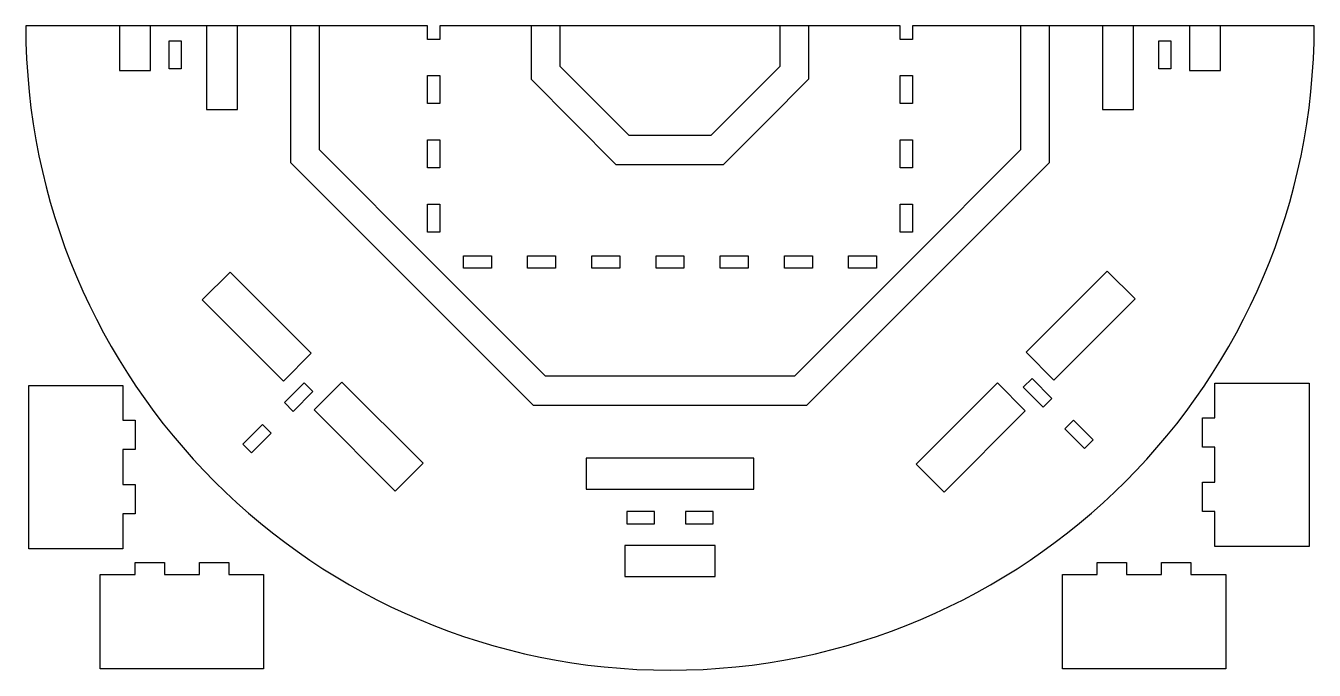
# Model space of a CAD drawing. Extents: x 2 to 317, y 90 to 248.
import ezdxf

# ---------------------------------------------------------------- set-up
doc = ezdxf.new("R2010")
doc.units = 0
doc.layers.add('Layer_1', color=7, linetype='CONTINUOUS')

msp = doc.modelspace()

# ---------------------------------------------------------------- linework, layer by layer
at = {"layer": 'Layer_1', "color": 1}
for points in [[(32.703039, 236.76934), (32.703039, 247.685468), (25.138128, 247.685468), (25.138128, 236.76934)], [(53.984944, 227.268628), (53.984944, 247.685468), (46.420031, 247.685468), (46.420031, 227.268628)], [(193.083947, 155.055466), (222.733298, 184.6919), (252.383164, 214.32885), (252.383164, 247.685468), (245.289027, 247.685468), (245.289027, 217.368457), (217.665908, 189.758774), (190.042786, 162.149607), (159.639476, 162.149607), (129.236163, 162.149607), (101.62648, 189.772726), (74.017313, 217.395847), (74.017313, 247.685468), (66.923172, 247.685468), (66.923172, 214.354171), (96.560122, 184.70482), (126.196556, 155.055466), (159.640511, 155.055466)], [(172.721881, 213.834823), (183.162588, 224.276045), (193.603295, 234.716752), (193.603295, 247.685468), (186.509154, 247.685468), (186.509154, 237.781164), (178.08331, 229.355323), (169.656953, 220.928963), (159.652912, 220.928963), (149.648871, 220.928963), (141.223029, 229.355323), (132.796669, 237.781164), (132.796669, 247.685468), (125.702529, 247.685468), (125.702529, 234.645439), (136.072438, 224.239872), (146.442348, 213.834823), (159.582115, 213.834823)], [(272.88578, 227.268628), (272.88578, 247.685468), (265.321395, 247.685468), (265.321395, 227.268628)], [(294.168201, 236.76934), (294.168201, 247.685468), (286.603314, 247.685468), (286.603314, 236.76934)], [(65.196663, 160.947613), (72.002966, 167.7534), (52.180404, 187.575962), (45.374617, 180.769659)], [(253.453907, 161.183256), (273.276463, 181.005302), (266.470163, 187.811605), (246.648109, 167.989043)], [(92.513341, 134.102223), (99.319128, 140.908526), (79.497082, 160.731088), (72.690779, 153.924785)], [(226.609031, 133.866578), (246.431601, 153.689142), (239.62529, 160.495445), (219.803244, 140.672881)], [(180.170005, 134.55129), (180.170005, 142.115688), (139.136335, 142.115688), (139.136335, 134.55129)], [(170.668778, 113.26887), (170.668778, 120.833782), (148.637046, 120.833782), (148.637046, 113.26887)]]:
    msp.add_lwpolyline(points, close=True, dxfattribs=at)
at = {"layer": 'Layer_1', "color": 7}
msp.add_lwpolyline([(317.047965, 247.685468), (218.903041, 247.685468), (218.903041, 244.370427), (215.903225, 244.370427), (215.903225, 247.685468), (103.403115, 247.685468), (103.403115, 244.370427), (100.402782, 244.370427), (100.402782, 247.685468)], dxfattribs=at)
for points in [[(40.256518, 237.181727), (37.256518, 237.181727), (37.256518, 244.011727), (40.256518, 244.011727)], [(282.04828, 237.181727), (279.04828, 237.181727), (279.04828, 244.011727), (282.04828, 244.011727)], [(103.403115, 228.683012), (100.402782, 228.683012), (100.402782, 235.513085), (103.403115, 235.513085)], [(218.903041, 228.683012), (215.903225, 228.683012), (215.903225, 235.513085), (218.903041, 235.513085)], [(103.403115, 212.99508), (100.402782, 212.99508), (100.402782, 219.825156), (103.403115, 219.825156)], [(218.903041, 212.99508), (215.903225, 212.99508), (215.903225, 219.825156), (218.903041, 219.825156)], [(103.403115, 197.307667), (100.402782, 197.307667), (100.402782, 204.13774), (103.403115, 204.13774)], [(218.903041, 197.307667), (215.903225, 197.307667), (215.903225, 204.13774), (218.903041, 204.13774)], [(116.005446, 188.535076), (109.175373, 188.535076), (109.175373, 191.535409), (116.005446, 191.535409)], [(131.692862, 188.535076), (124.862789, 188.535076), (124.862789, 191.535409), (131.692862, 191.535409)], [(147.380793, 188.535076), (140.550718, 188.535076), (140.550718, 191.535409), (147.380793, 191.535409)], [(163.068206, 188.535076), (156.238133, 188.535076), (156.238133, 191.535409), (163.068206, 191.535409)], [(178.755622, 188.535076), (171.925549, 188.535076), (171.925549, 191.535409), (178.755622, 191.535409)], [(194.443035, 188.535076), (187.612962, 188.535076), (187.612962, 191.535409), (194.443035, 191.535409)], [(210.13045, 188.535076), (203.300893, 188.535076), (203.300893, 191.535409), (210.13045, 191.535409)], [(245.97533, 159.43711), (248.09665, 161.55843), (252.92619, 156.72889), (250.80487, 154.60757)], [(3.003622, 120.02035), (3.003622, 159.91289), (26.003622, 159.91289), (26.003622, 151.39537), (29.003622, 151.39537), (29.003622, 144.22537), (26.003622, 144.22537), (26.003622, 135.70786), (29.003622, 135.70786), (29.003622, 128.53786), (26.003622, 128.53786), (26.003622, 120.02035)], [(67.553624, 153.573903), (65.432309, 155.695221), (70.261986, 160.524383), (72.383304, 158.403065)], [(315.77483, 160.48604), (315.77483, 120.5935), (292.77483, 120.5935), (292.77483, 129.11101), (289.77483, 129.11101), (289.77483, 136.28101), (292.77483, 136.28101), (292.77483, 144.79852), (289.77483, 144.79852), (289.77483, 151.96853), (292.77483, 151.96853), (292.77483, 160.48604)], [(256.11052, 149.30191), (258.23184, 151.42323), (263.06138, 146.59369), (260.94006, 144.47237)], [(57.418844, 143.438604), (55.297526, 145.559922), (60.126688, 150.389084), (62.248006, 148.267766)], [(155.90074, 126.12548), (155.90074, 129.12548), (149.07074, 129.12548), (149.07074, 126.12548)], [(170.23407, 126.12548), (170.23407, 129.12548), (163.40407, 129.12548), (163.40407, 126.12548)], [(60.358673, 90.71429), (20.466129, 90.71429), (20.466129, 113.71429), (28.983653, 113.71429), (28.983653, 116.71429), (36.153653, 116.71429), (36.153653, 113.71429), (44.671163, 113.71429), (44.671163, 116.71429), (51.841163, 116.71429), (51.841163, 113.71429), (60.358673, 113.71429)], [(295.42068, 90.71429), (255.52815, 90.71429), (255.52815, 113.71429), (264.04566, 113.71429), (264.04566, 116.71429), (271.21566, 116.71429), (271.21566, 113.71429), (279.73317, 113.71429), (279.73317, 116.71429), (286.90317, 116.71429), (286.90317, 113.71429), (295.42068, 113.71429)], [(159.652912, 90.385512)]]:
    msp.add_lwpolyline(points, close=True, dxfattribs=at)
for points in [[(100.402782, 247.685468), (100.402782, 247.685468), (2.256836, 247.685468), (2.256836, 247.685468)], [(2.256836, 247.685468), (2.312068, 160.796455), (72.763881, 90.387666), (159.652912, 90.385512)], [(159.652912, 90.385512), (246.541543, 90.38823), (316.992734, 160.796854), (317.047965, 247.685468)]]:
    msp.add_open_spline(points, degree=3, dxfattribs=at)

doc.saveas('drawing.dxf')
